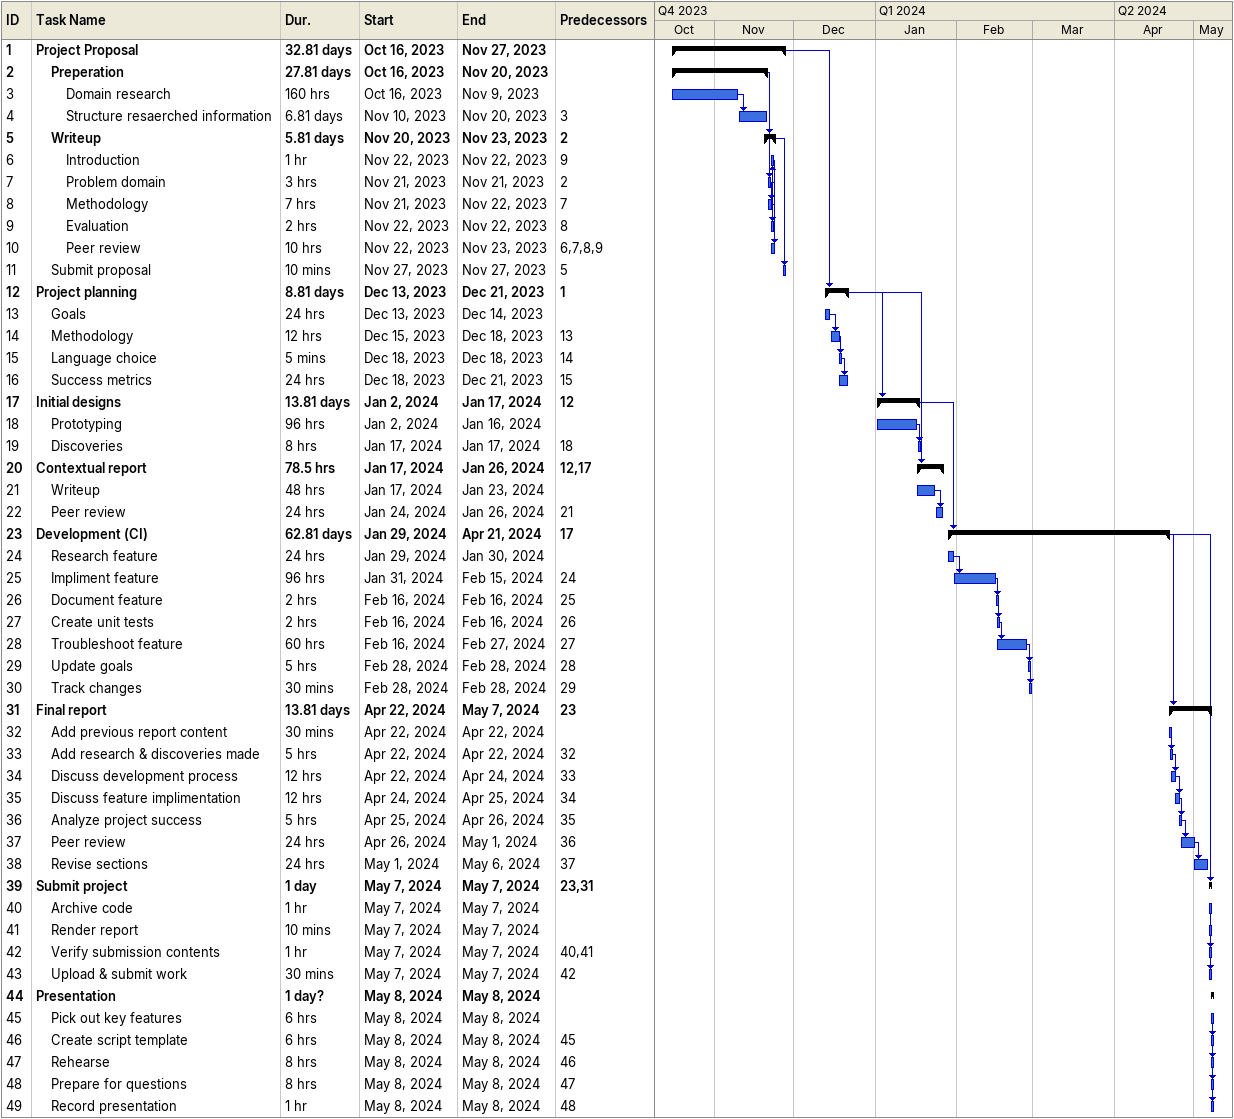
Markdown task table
| ID | Level | Task | Duration | Start | Finish | Predecessors |
|---|---|---|---|---|---|---|
| 1 | 1 | **Project Proposal** | 32.81d | 2023-10-16 | 2023-11-27 |  |
| 2 | 2 | **Preperation** | 27.81d | 2023-10-16 | 2023-11-20 |  |
| 3 | 3 | Domain research | 160h | 2023-10-16 | 2023-11-09 |  |
| 4 | 3 | Structure resaerched information | 6.81d | 2023-11-10 | 2023-11-20 | 3 |
| 5 | 2 | **Writeup** | 5.81d | 2023-11-20 | 2023-11-23 | 2 |
| 6 | 3 | Introduction | 1h | 2023-11-22 | 2023-11-22 | 9 |
| 7 | 3 | Problem domain | 3h | 2023-11-21 | 2023-11-21 | 2 |
| 8 | 3 | Methodology | 7h | 2023-11-21 | 2023-11-22 | 7 |
| 9 | 3 | Evaluation | 2h | 2023-11-22 | 2023-11-22 | 8 |
| 10 | 3 | Peer review | 10h | 2023-11-22 | 2023-11-23 | 6, 7, 8, 9 |
| 11 | 2 | Submit proposal | 10min | 2023-11-27 | 2023-11-27 | 5 |
| 12 | 1 | **Project planning** | 8.81d | 2023-12-13 | 2023-12-21 | 1 |
| 13 | 2 | Goals | 24h | 2023-12-13 | 2023-12-14 |  |
| 14 | 2 | Methodology | 12h | 2023-12-15 | 2023-12-18 | 13 |
| 15 | 2 | Language choice | 5min | 2023-12-18 | 2023-12-18 | 14 |
| 16 | 2 | Success metrics | 24h | 2023-12-18 | 2023-12-21 | 15 |
| 17 | 1 | **Initial designs** | 13.81d | 2024-01-02 | 2024-01-17 | 12 |
| 18 | 2 | Prototyping | 96h | 2024-01-02 | 2024-01-16 |  |
| 19 | 2 | Discoveries | 8h | 2024-01-17 | 2024-01-17 | 18 |
| 20 | 1 | **Contextual report** | 78.5h | 2024-01-17 | 2024-01-26 | 12, 17 |
| 21 | 2 | Writeup | 48h | 2024-01-17 | 2024-01-23 |  |
| 22 | 2 | Peer review | 24h | 2024-01-24 | 2024-01-26 | 21 |
| 23 | 1 | **Development (CI)** | 62.81d | 2024-01-29 | 2024-04-21 | 17 |
| 24 | 2 | Research feature | 24h | 2024-01-29 | 2024-01-30 |  |
| 25 | 2 | Impliment feature | 96h | 2024-01-31 | 2024-02-15 | 24 |
| 26 | 2 | Document feature | 2h | 2024-02-16 | 2024-02-16 | 25 |
| 27 | 2 | Create unit tests | 2h | 2024-02-16 | 2024-02-16 | 26 |
| 28 | 2 | Troubleshoot feature | 60h | 2024-02-16 | 2024-02-27 | 27 |
| 29 | 2 | Update goals | 5h | 2024-02-28 | 2024-02-28 | 28 |
| 30 | 2 | Track changes | 30min | 2024-02-28 | 2024-02-28 | 29 |
| 31 | 1 | **Final report** | 13.81d | 2024-04-22 | 2024-05-07 | 23 |
| 32 | 2 | Add previous report content | 30min | 2024-04-22 | 2024-04-22 |  |
| 33 | 2 | Add research & discoveries made | 5h | 2024-04-22 | 2024-04-22 | 32 |
| 34 | 2 | Discuss development process | 12h | 2024-04-22 | 2024-04-24 | 33 |
| 35 | 2 | Discuss feature implimentation | 12h | 2024-04-24 | 2024-04-25 | 34 |
| 36 | 2 | Analyze project success | 5h | 2024-04-25 | 2024-04-26 | 35 |
| 37 | 2 | Peer review | 24h | 2024-04-26 | 2024-05-01 | 36 |
| 38 | 2 | Revise sections | 24h | 2024-05-01 | 2024-05-06 | 37 |
| 39 | 1 | **Submit project** | 1d | 2024-05-07 | 2024-05-07 | 23, 31 |
| 40 | 2 | Archive code | 1h | 2024-05-07 | 2024-05-07 |  |
| 41 | 2 | Render report | 10min | 2024-05-07 | 2024-05-07 |  |
| 42 | 2 | Verify submission contents | 1h | 2024-05-07 | 2024-05-07 | 40, 41 |
| 43 | 2 | Upload & submit work | 30min | 2024-05-07 | 2024-05-07 | 42 |
| 44 | 1 | **Presentation** | 1d? | 2024-05-08 | 2024-05-08 |  |
| 45 | 2 | Pick out key features | 6h | 2024-05-08 | 2024-05-08 |  |
| 46 | 2 | Create script template | 6h | 2024-05-08 | 2024-05-08 | 45 |
| 47 | 2 | Rehearse | 8h | 2024-05-08 | 2024-05-08 | 46 |
| 48 | 2 | Prepare for questions | 8h | 2024-05-08 | 2024-05-08 | 47 |
| 49 | 2 | Record presentation | 1h | 2024-05-08 | 2024-05-08 | 48 |
